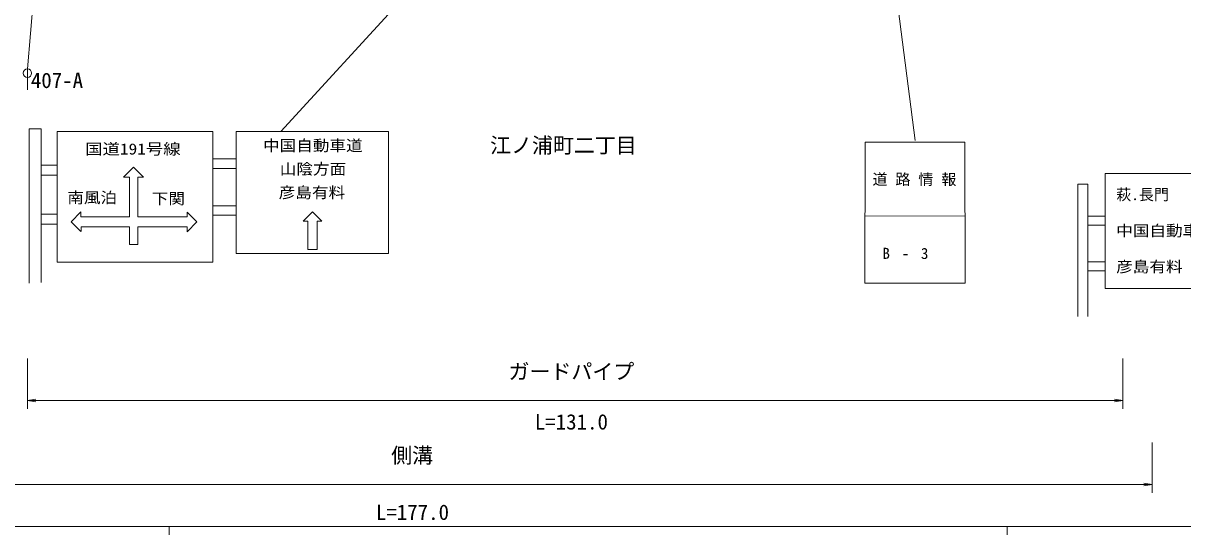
# Model space of a CAD drawing. Units: millimetres, scale not verified. Extents: x 40000 to 680000, y 20000 to 380000.
# Drawn here: x 150602 to 288944, y 204000 to 264986 of the extents above; entities that cross this region are included whole.
import ezdxf
from ezdxf.enums import TextEntityAlignment as Align

# ---------------------------------------------------------------- set-up
doc = ezdxf.new("R2010")
doc.units = ezdxf.units.MM
doc.header["$LTSCALE"] = 1000
doc.layers.add('M-BMK-HTXT', color=7, linetype='Continuous')
for name, color, linetype, lineweight in [('M-STR-HTXT', 7, 'Continuous', 13), ('M-STR-STRC', 7, 'Continuous', 13), ('M-TTL-BAND', 7, 'Continuous', 13)]:
    doc.layers.add(name, color=color, linetype=linetype, lineweight=lineweight)
doc.styles.add('ＭＳ ゴシック', font='')
doc.styles.get('ＭＳ ゴシック').set_extended_font_data('MS Gothic')

# ---------------------------------------------------------------- blocks, each defined once
blk = doc.blocks.new('open_arrow')
at = {"color": 0, "linetype": 'Continuous', "lineweight": -2}
blk.add_lwpolyline([(7.5, 1.25), (0, 0), (7.5, -1.25)], dxfattribs=at)

msp = doc.modelspace()

# ---------------------------------------------------------------- linework, layer by layer
at = {"layer": 'M-STR-HTXT'}
for p, q in [((151128, 225000), (151128, 219000)), ((281806, 225000), (281806, 219000)), ((151128, 220000), (281806, 220000)), ((285289, 215000), (285289, 209000)), ((109745, 210000), (285289, 210000))]:
    msp.add_line(p, q, dxfattribs=at)
at = {"layer": 'M-STR-STRC'}
for p, q in [((257000, 251000), (250512, 301316)), ((181353, 252075), (225362, 300116)), ((154078, 294464), (151112, 259546)), ((151107, 257030), (151107, 259530)), ((151330, 252375), (151330, 234000)), ((151330, 252375), (152734, 252375)), ((152734, 252375), (152734, 234078)), ((154650, 236518), (154650, 252075)), ((154650, 252075), (173225, 252075)), ((173225, 236518), (173225, 252075)), ((176004, 237515), (176004, 252075)), ((176004, 252075), (194197, 252075)), ((194197, 237515), (194197, 252075)), ((251039, 250802), (251000, 234000)), ((262924, 250802), (251039, 250802)), ((262924, 250802), (262970, 234013)), ((152734, 248058), (154650, 248058)), ((162572, 246613), (163774, 247816)), ((163774, 247816), (164944, 246646)), ((173225, 248804), (176004, 248804)), ((176004, 247684), (173225, 247684)), ((152734, 246888), (154650, 246888)), ((163281, 246613), (162572, 246613)), ((163281, 246613), (163288, 241896)), ((164944, 246646), (164284, 246646)), ((164284, 241896), (164284, 246646)), ((279667, 247060), (279667, 233347)), ((279667, 247060), (296963, 247060)), ((276403, 245801), (277626, 245801)), ((276403, 245801), (276403, 235465)), ((277626, 230025), (277626, 245801)), ((154650, 242208), (152734, 242208)), ((156327, 241311), (157497, 242481)), ((157497, 242481), (157497, 241896)), ((171322, 241303), (170152, 242473)), ((170152, 242473), (170152, 241896)), ((173225, 243204), (176004, 243204)), ((185113, 242502), (183993, 241382)), ((186233, 241382), (185113, 242502)), ((152734, 241038), (154650, 241038)), ((157497, 240141), (156327, 241311)), ((163288, 241896), (157497, 241896)), ((157530, 240726), (163289, 240726)), ((157530, 240726), (157530, 240141)), ((163289, 240726), (163292, 238615)), ((164282, 240726), (164284, 238615)), ((164284, 241896), (170152, 241896)), ((164284, 240726), (170152, 240726)), ((170152, 240133), (171322, 241303)), ((170152, 240726), (170152, 240133)), ((176004, 242084), (173225, 242084)), ((183993, 241382), (184553, 241382)), ((184553, 238016), (184548, 241382)), ((185673, 238016), (185673, 241382)), ((185673, 241382), (186233, 241382)), ((251039, 241976), (262924, 242021)), ((277626, 241993), (279667, 241993)), ((279667, 240905), (277626, 240905)), ((163292, 238615), (164284, 238615)), ((184553, 238016), (185673, 238016)), ((176004, 237515), (194197, 237515)), ((154650, 236518), (173225, 236518)), ((276403, 235465), (276403, 230025)), ((277626, 236553), (279667, 236553)), ((279667, 235465), (277626, 235465)), ((262970, 234013), (251000, 234000)), ((279667, 233347), (296963, 233347))]:
    msp.add_line(p, q, dxfattribs=at)
msp.add_circle((151107, 259030), 500, dxfattribs=at)
at = {"layer": 'M-TTL-BAND'}
for p, q in [((40000, 205000), (579000, 205000)), ((168000, 205000), (168000, 204000)), ((268000, 205000), (268000, 204000))]:
    msp.add_line(p, q, dxfattribs=at)

# ---------------------------------------------------------------- block references
at = {"layer": 'M-STR-HTXT', "xscale": 133, "yscale": 133}
msp.add_blockref('open_arrow', (151128, 220000), dxfattribs=at)
at = {"layer": 'M-STR-HTXT', "xscale": 133, "yscale": 133, "rotation": 180}
for p in [(281806, 220000), (285289, 210000)]:
    msp.add_blockref('open_arrow', p, dxfattribs=at)

# ---------------------------------------------------------------- texts
at = {"layer": 'M-BMK-HTXT', "style": 'ＭＳ ゴシック'}
msp.add_text('江ノ浦町二丁目', height=1833, dxfattribs=at).set_placement((206302, 248969), align=Align.BOTTOM_LEFT)
at = {"layer": 'M-STR-HTXT', "style": 'ＭＳ ゴシック'}
for s, p in [('ガードパイプ', (208500, 222000)), ('側溝', (194500, 212000))]:
    msp.add_text(s, height=1833, dxfattribs=at).set_placement(p, align=Align.BOTTOM_LEFT)
for s, p in [('L=131.0', (216000, 216000)), ('L=177.0', (197040, 205223))]:
    msp.add_text(s, height=1833, dxfattribs=at).set_placement(p, align=Align.BOTTOM_CENTER)
at = {"layer": 'M-STR-STRC', "style": 'ＭＳ ゴシック'}
for s, height, p in [('407-A', 1833, (151513, 256707)), ('萩.長門', 1320, (281000, 243499))]:
    msp.add_text(s, height=height, dxfattribs=at).set_placement(p, align=Align.BOTTOM_LEFT)
at = {"layer": 'M-STR-STRC', "style": 'ＭＳ ゴシック', "width": 1.15}
msp.add_text('国道191号線', height=1320, dxfattribs=at).set_placement((163691, 249993), align=Align.MIDDLE_CENTER)
at = {"layer": 'M-STR-STRC', "style": 'ＭＳ ゴシック', "width": 1.1}
for s, p in [('中国自動車道', (179213, 249348)), ('山陰方面', (181213, 246548)), ('中国自動車道', (281000, 239199)), ('彦島有料', (281000, 234899))]:
    msp.add_text(s, height=1320, dxfattribs=at).set_placement(p, align=Align.BOTTOM_LEFT)
for s, p in [('南風泊', (161804, 243139)), ('彦島有料', (189013, 243748)), ('下関', (169902, 243022))]:
    msp.add_text(s, height=1320, dxfattribs=at).set_placement(p, align=Align.BOTTOM_RIGHT)
at = {"layer": 'M-STR-STRC', "char_height": 1320, "style": 'ＭＳ ゴシック'}
for s, insert, attachment_point, rotation in [('\\T1.52;道路情報', (251923, 245570), 7, 359.974), ('\\T2.56;B-3', (259996, 236853), 9, 359.855)]:
    msp.add_mtext(s, dxfattribs=dict(at, insert=insert, attachment_point=attachment_point, rotation=rotation))

doc.saveas('drawing.dxf')
